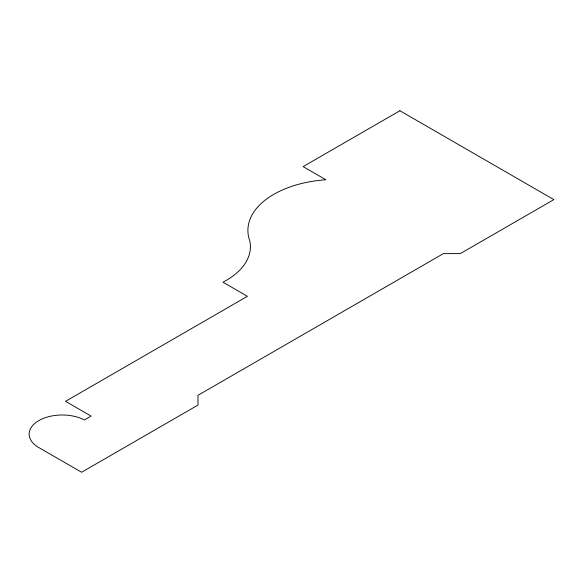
<?xml version="1.0" encoding="UTF-8"?>
<svg xmlns="http://www.w3.org/2000/svg" width="583" height="583" viewBox="0 0 583 583"><rect width="100%" height="100%" fill="white"/><g stroke="black" fill="none" stroke-linecap="round" stroke-linejoin="round"><path stroke-width="0.87" d="M399.909 110.741L303.124 166.614L325.912 179.768A88.295 50.976 0 0 0 249.852 241.056A82.742 47.77 0 0 1 222.976 282.194L247.425 296.31L65.536 401.323L91.101 416.087L84.426 419.942A33.078 19.101 0 0 0 38.828 420.591A33.078 19.101 0 0 0 37.706 446.913L81.605 472.259L197.987 405.068L197.987 395.303L443.415 253.605L460.337 253.605L553.85 199.612L399.909 110.741"/></g></svg>
